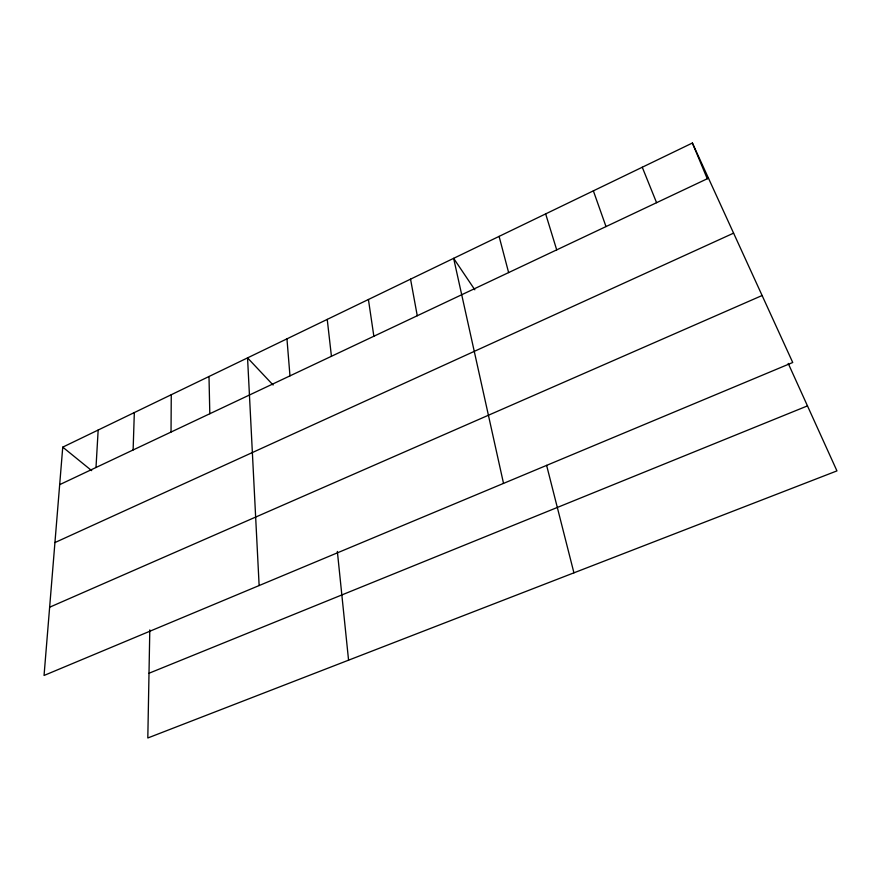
<?xml version="1.0" encoding="UTF-8"?>
<svg xmlns="http://www.w3.org/2000/svg" width="881" height="881" viewBox="0 0 881 881"><rect width="100%" height="100%" fill="white"/><g stroke="black" fill="none" stroke-linecap="round" stroke-linejoin="round"><path stroke-width="1.32" d="M171.035 432.053L171.266 394.721M149.803 629.915L147.81 737.981L836.95 470.895L788.209 363.413M133.119 449.971L134.33 412.561M95.996 467.492L98.165 430.027M62.749 447.141L44.05 675.463L792.735 362.498L692.389 143.019L62.749 447.141L91.701 470.652M59.677 484.66L708.467 178.182M54.93 542.564L733.587 233.146M49.633 607.218L762.109 295.509M148.999 673.249L807.47 405.888M273.11 385.019L247.55 357.884L259.135 585.546M474.826 289.794L453.638 258.331L503.525 483.394M692.389 143.019L707.278 178.777M642.26 167.236L656.576 202.696M593.365 190.847L606.007 226.582M545.658 213.896L556.704 249.874M499.098 236.383L508.623 272.581M546.616 465.355L573.927 572.826M410.546 279.156L417.264 315.739M368.423 299.496L373.852 336.245M327.236 319.396L331.432 356.287M337.357 551.451L348.568 660.166M286.953 338.844L289.97 375.868M208.995 376.495L209.81 413.74"/></g></svg>
